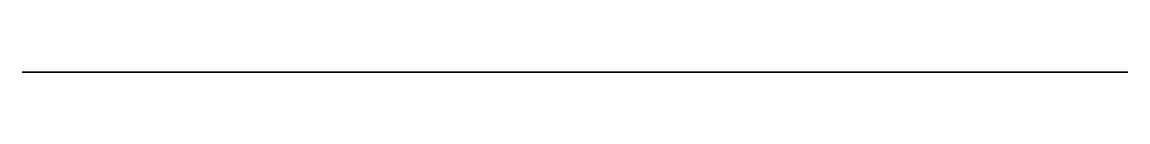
# Model space of a CAD drawing. Header units: inches. Extents: x 291 to 330.2, y 247.8 to 247.8.
import ezdxf

# ---------------------------------------------------------------- set-up
doc = ezdxf.new("R2010")
doc.units = ezdxf.units.IN
doc.header["$MEASUREMENT"] = 0
doc.layers.add('Standard', color=7, linetype='Continuous')

msp = doc.modelspace()

# ---------------------------------------------------------------- linework, layer by layer
at = {"layer": 'Standard', "extrusion": (1.8982e-15, -1, -4.28626e-16), "elevation": -247.753}
msp.add_lwpolyline([(330.248, 143.764), (290.998, 143.764), (290.998, 142.201), (330.248, 142.201)], close=True, dxfattribs=at)

doc.saveas('drawing.dxf')
